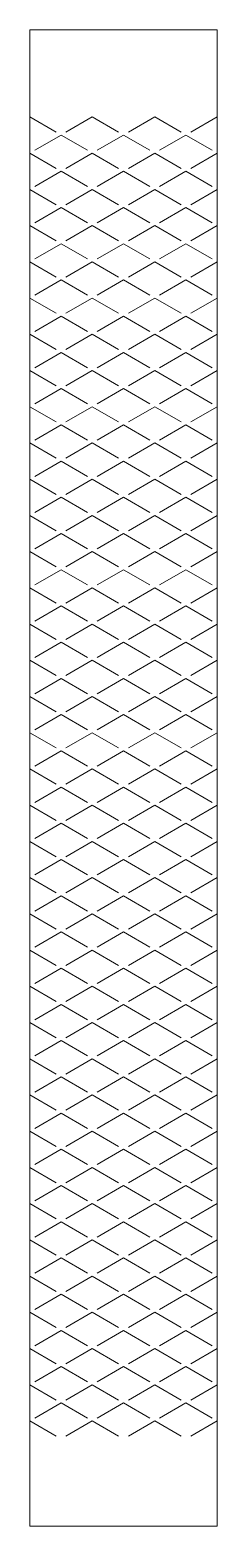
# Model space of a CAD drawing. Header units: metres. Extents: x 0 to 22, y 0 to 172.
import ezdxf

# ---------------------------------------------------------------- set-up
doc = ezdxf.new("R2010")
doc.units = ezdxf.units.M
doc.layers.add('TOP', color=1, linetype='Continuous', lineweight=0)

msp = doc.modelspace()

# ---------------------------------------------------------------- linework, layer by layer
at = {"layer": 'TOP'}
for p, q in [((0, 162), (3.03, 160.24)), ((4.15, 160.24), (7.18, 162)), ((7.18, 162), (10.21, 160.24)), ((11.33, 160.24), (14.36, 162)), ((14.36, 162), (17.39, 160.24)), ((18.51, 160.24), (21.54, 162)), ((0.56, 158.16), (3.59, 159.92)), ((3.59, 159.92), (6.62, 158.16)), ((7.74, 158.16), (10.77, 159.92)), ((10.77, 159.92), (13.8, 158.16)), ((14.92, 158.16), (17.95, 159.92)), ((17.95, 159.92), (20.98, 158.16)), ((0, 157.84), (3.03, 156.08)), ((4.15, 156.08), (7.18, 157.84)), ((7.18, 157.84), (10.21, 156.08)), ((11.33, 156.08), (14.36, 157.84)), ((14.36, 157.84), (17.39, 156.08)), ((18.51, 156.08), (21.54, 157.84)), ((0.56, 153.99), (3.59, 155.75)), ((3.59, 155.75), (6.62, 153.99)), ((7.74, 153.99), (10.77, 155.75)), ((10.77, 155.75), (13.8, 153.99)), ((14.92, 153.99), (17.95, 155.75)), ((17.95, 155.75), (20.98, 153.99)), ((0, 153.67), (3.03, 151.91)), ((4.15, 151.91), (7.18, 153.67)), ((7.18, 153.67), (10.21, 151.91)), ((11.33, 151.91), (14.36, 153.67)), ((14.36, 153.67), (17.39, 151.91)), ((18.51, 151.91), (21.54, 153.67)), ((0.56, 149.83), (3.59, 151.59)), ((3.59, 151.59), (6.62, 149.83)), ((7.74, 149.83), (10.77, 151.59)), ((10.77, 151.59), (13.8, 149.83)), ((14.92, 149.83), (17.95, 151.59)), ((17.95, 151.59), (20.98, 149.83)), ((0, 149.51), (3.03, 147.75)), ((4.15, 147.75), (7.18, 149.51)), ((7.18, 149.51), (10.21, 147.75)), ((11.33, 147.75), (14.36, 149.51)), ((14.36, 149.51), (17.39, 147.75)), ((18.51, 147.75), (21.54, 149.51)), ((0.56, 145.67), (3.59, 147.42)), ((3.59, 147.42), (6.62, 145.67)), ((7.74, 145.67), (10.77, 147.42)), ((10.77, 147.42), (13.8, 145.67)), ((14.92, 145.67), (17.95, 147.42)), ((17.95, 147.42), (20.98, 145.67)), ((0, 145.34), (3.03, 143.58)), ((4.15, 143.58), (7.18, 145.34)), ((7.18, 145.34), (10.21, 143.58)), ((11.33, 143.58), (14.36, 145.34)), ((14.36, 145.34), (17.39, 143.58)), ((18.51, 143.58), (21.54, 145.34)), ((0.56, 141.5), (3.59, 143.26)), ((3.59, 143.26), (6.62, 141.5)), ((7.74, 141.5), (10.77, 143.26)), ((10.77, 143.26), (13.8, 141.5)), ((14.92, 141.5), (17.95, 143.26)), ((17.95, 143.26), (20.98, 141.5)), ((0, 141.18), (3.03, 139.42)), ((4.15, 139.42), (7.18, 141.18)), ((7.18, 141.18), (10.21, 139.42)), ((11.33, 139.42), (14.36, 141.18)), ((14.36, 141.18), (17.39, 139.42)), ((18.51, 139.42), (21.54, 141.18)), ((0.56, 137.34), (3.59, 139.1)), ((3.59, 139.1), (6.62, 137.34)), ((7.74, 137.34), (10.77, 139.1)), ((10.77, 139.1), (13.8, 137.34)), ((14.92, 137.34), (17.95, 139.1)), ((17.95, 139.1), (20.98, 137.34)), ((0, 137.01), (3.03, 135.25)), ((4.15, 135.25), (7.18, 137.01)), ((7.18, 137.01), (10.21, 135.25)), ((11.33, 135.25), (14.36, 137.01)), ((14.36, 137.01), (17.39, 135.25)), ((18.51, 135.25), (21.54, 137.01)), ((0.56, 133.17), (3.59, 134.93)), ((3.59, 134.93), (6.62, 133.17)), ((7.74, 133.17), (10.77, 134.93)), ((10.77, 134.93), (13.8, 133.17)), ((14.92, 133.17), (17.95, 134.93)), ((17.95, 134.93), (20.98, 133.17)), ((0, 132.85), (3.03, 131.09)), ((4.15, 131.09), (7.18, 132.85)), ((7.18, 132.85), (10.21, 131.09)), ((11.33, 131.09), (14.36, 132.85)), ((14.36, 132.85), (17.39, 131.09)), ((18.51, 131.09), (21.54, 132.85)), ((0.56, 129.01), (3.59, 130.77)), ((3.59, 130.77), (6.62, 129.01)), ((7.74, 129.01), (10.77, 130.77)), ((10.77, 130.77), (13.8, 129.01)), ((14.92, 129.01), (17.95, 130.77)), ((17.95, 130.77), (20.98, 129.01)), ((0, 128.68), (3.03, 126.93)), ((4.15, 126.93), (7.18, 128.68)), ((7.18, 128.68), (10.21, 126.93)), ((11.33, 126.93), (14.36, 128.68)), ((14.36, 128.68), (17.39, 126.93)), ((18.51, 126.93), (21.54, 128.68)), ((0.56, 124.84), (3.59, 126.6)), ((3.59, 126.6), (6.62, 124.84)), ((7.74, 124.84), (10.77, 126.6)), ((10.77, 126.6), (13.8, 124.84)), ((14.92, 124.84), (17.95, 126.6)), ((17.95, 126.6), (20.98, 124.84)), ((0, 124.52), (3.03, 122.76)), ((4.15, 122.76), (7.18, 124.52)), ((7.18, 124.52), (10.21, 122.76)), ((11.33, 122.76), (14.36, 124.52)), ((14.36, 124.52), (17.39, 122.76)), ((18.51, 122.76), (21.54, 124.52)), ((0.56, 120.68), (3.59, 122.44)), ((3.59, 122.44), (6.62, 120.68)), ((7.74, 120.68), (10.77, 122.44)), ((10.77, 122.44), (13.8, 120.68)), ((14.92, 120.68), (17.95, 122.44)), ((17.95, 122.44), (20.98, 120.68)), ((0, 120.36), (3.03, 118.6)), ((4.15, 118.6), (7.18, 120.36)), ((7.18, 120.36), (10.21, 118.6)), ((11.33, 118.6), (14.36, 120.36)), ((14.36, 120.36), (17.39, 118.6)), ((18.51, 118.6), (21.54, 120.36)), ((0.56, 116.52), (3.59, 118.27)), ((3.59, 118.27), (6.62, 116.52)), ((7.74, 116.52), (10.77, 118.27)), ((10.77, 118.27), (13.8, 116.52)), ((14.92, 116.52), (17.95, 118.27)), ((17.95, 118.27), (20.98, 116.52)), ((0, 116.19), (3.03, 114.43)), ((4.15, 114.43), (7.18, 116.19)), ((7.18, 116.19), (10.21, 114.43)), ((11.33, 114.43), (14.36, 116.19)), ((14.36, 116.19), (17.39, 114.43)), ((18.51, 114.43), (21.54, 116.19)), ((0.56, 112.35), (3.59, 114.11)), ((3.59, 114.11), (6.62, 112.35)), ((7.74, 112.35), (10.77, 114.11)), ((10.77, 114.11), (13.8, 112.35)), ((14.92, 112.35), (17.95, 114.11)), ((17.95, 114.11), (20.98, 112.35)), ((0, 112.03), (3.03, 110.27)), ((4.15, 110.27), (7.18, 112.03)), ((7.18, 112.03), (10.21, 110.27)), ((11.33, 110.27), (14.36, 112.03)), ((14.36, 112.03), (17.39, 110.27)), ((18.51, 110.27), (21.54, 112.03)), ((0.56, 108.19), (3.59, 109.95)), ((3.59, 109.95), (6.62, 108.19)), ((7.74, 108.19), (10.77, 109.95)), ((10.77, 109.95), (13.8, 108.19)), ((14.92, 108.19), (17.95, 109.95)), ((17.95, 109.95), (20.98, 108.19)), ((0, 107.86), (3.03, 106.1)), ((4.15, 106.1), (7.18, 107.86)), ((7.18, 107.86), (10.21, 106.1)), ((11.33, 106.1), (14.36, 107.86)), ((14.36, 107.86), (17.39, 106.1)), ((18.51, 106.1), (21.54, 107.86)), ((0.56, 104.02), (3.59, 105.78)), ((3.59, 105.78), (6.62, 104.02)), ((7.74, 104.02), (10.77, 105.78)), ((10.77, 105.78), (13.8, 104.02)), ((14.92, 104.02), (17.95, 105.78)), ((17.95, 105.78), (20.98, 104.02)), ((0, 103.7), (3.03, 101.94)), ((4.15, 101.94), (7.18, 103.7)), ((7.18, 103.7), (10.21, 101.94)), ((11.33, 101.94), (14.36, 103.7)), ((14.36, 103.7), (17.39, 101.94)), ((18.51, 101.94), (21.54, 103.7)), ((0.56, 99.86), (3.59, 101.62)), ((3.59, 101.62), (6.62, 99.86)), ((7.74, 99.86), (10.77, 101.62)), ((10.77, 101.62), (13.8, 99.86)), ((14.92, 99.86), (17.95, 101.62)), ((17.95, 101.62), (20.98, 99.86)), ((0, 99.53), (3.03, 97.78)), ((4.15, 97.78), (7.18, 99.53)), ((7.18, 99.53), (10.21, 97.78)), ((11.33, 97.78), (14.36, 99.53)), ((14.36, 99.53), (17.39, 97.78)), ((18.51, 97.78), (21.54, 99.53)), ((0.56, 95.69), (3.59, 97.45)), ((3.59, 97.45), (6.62, 95.69)), ((7.74, 95.69), (10.77, 97.45)), ((10.77, 97.45), (13.8, 95.69)), ((14.92, 95.69), (17.95, 97.45)), ((17.95, 97.45), (20.98, 95.69)), ((0, 95.37), (3.03, 93.61)), ((4.15, 93.61), (7.18, 95.37)), ((7.18, 95.37), (10.21, 93.61)), ((11.33, 93.61), (14.36, 95.37)), ((14.36, 95.37), (17.39, 93.61)), ((18.51, 93.61), (21.54, 95.37)), ((0.56, 91.53), (3.59, 93.29)), ((3.59, 93.29), (6.62, 91.53)), ((7.74, 91.53), (10.77, 93.29)), ((10.77, 93.29), (13.8, 91.53)), ((14.92, 91.53), (17.95, 93.29)), ((17.95, 93.29), (20.98, 91.53)), ((0, 91.21), (3.03, 89.45)), ((4.15, 89.45), (7.18, 91.21)), ((7.18, 91.21), (10.21, 89.45)), ((11.33, 89.45), (14.36, 91.21)), ((14.36, 91.21), (17.39, 89.45)), ((18.51, 89.45), (21.54, 91.21)), ((0.56, 87.36), (3.59, 89.12)), ((3.59, 89.12), (6.62, 87.36)), ((7.74, 87.36), (10.77, 89.12)), ((10.77, 89.12), (13.8, 87.36)), ((14.92, 87.36), (17.95, 89.12)), ((17.95, 89.12), (20.98, 87.36)), ((0, 87.04), (3.03, 85.28)), ((4.15, 85.28), (7.18, 87.04)), ((7.18, 87.04), (10.21, 85.28)), ((11.33, 85.28), (14.36, 87.04)), ((14.36, 87.04), (17.39, 85.28)), ((18.51, 85.28), (21.54, 87.04)), ((0.56, 83.2), (3.59, 84.96)), ((3.59, 84.96), (6.62, 83.2)), ((7.74, 83.2), (10.77, 84.96)), ((10.77, 84.96), (13.8, 83.2)), ((14.92, 83.2), (17.95, 84.96)), ((17.95, 84.96), (20.98, 83.2)), ((0, 82.88), (3.03, 81.12)), ((4.15, 81.12), (7.18, 82.88)), ((7.18, 82.88), (10.21, 81.12)), ((11.33, 81.12), (14.36, 82.88)), ((14.36, 82.88), (17.39, 81.12)), ((18.51, 81.12), (21.54, 82.88)), ((0.56, 79.04), (3.59, 80.79)), ((3.59, 80.79), (6.62, 79.04)), ((7.74, 79.04), (10.77, 80.79)), ((10.77, 80.79), (13.8, 79.04)), ((14.92, 79.04), (17.95, 80.79)), ((17.95, 80.79), (20.98, 79.04)), ((0, 78.71), (3.03, 76.95)), ((4.15, 76.95), (7.18, 78.71)), ((7.18, 78.71), (10.21, 76.95)), ((11.33, 76.95), (14.36, 78.71)), ((14.36, 78.71), (17.39, 76.95)), ((18.51, 76.95), (21.54, 78.71)), ((0.56, 74.87), (3.59, 76.63)), ((3.59, 76.63), (6.62, 74.87)), ((7.74, 74.87), (10.77, 76.63)), ((10.77, 76.63), (13.8, 74.87)), ((14.92, 74.87), (17.95, 76.63)), ((17.95, 76.63), (20.98, 74.87)), ((0, 74.55), (3.03, 72.79)), ((4.15, 72.79), (7.18, 74.55)), ((7.18, 74.55), (10.21, 72.79)), ((11.33, 72.79), (14.36, 74.55)), ((14.36, 74.55), (17.39, 72.79)), ((18.51, 72.79), (21.54, 74.55)), ((0.56, 70.71), (3.59, 72.47)), ((3.59, 72.47), (6.62, 70.71)), ((7.74, 70.71), (10.77, 72.47)), ((10.77, 72.47), (13.8, 70.71)), ((14.92, 70.71), (17.95, 72.47)), ((17.95, 72.47), (20.98, 70.71)), ((0, 70.38), (3.03, 68.62)), ((4.15, 68.62), (7.18, 70.38)), ((7.18, 70.38), (10.21, 68.62)), ((11.33, 68.62), (14.36, 70.38)), ((14.36, 70.38), (17.39, 68.62)), ((18.51, 68.62), (21.54, 70.38)), ((0.56, 66.54), (3.59, 68.3)), ((3.59, 68.3), (6.62, 66.54)), ((7.74, 66.54), (10.77, 68.3)), ((10.77, 68.3), (13.8, 66.54)), ((14.92, 66.54), (17.95, 68.3)), ((17.95, 68.3), (20.98, 66.54)), ((0, 66.22), (3.03, 64.46)), ((4.15, 64.46), (7.18, 66.22)), ((7.18, 66.22), (10.21, 64.46)), ((11.33, 64.46), (14.36, 66.22)), ((14.36, 66.22), (17.39, 64.46)), ((18.51, 64.46), (21.54, 66.22)), ((0.56, 62.38), (3.59, 64.14)), ((3.59, 64.14), (6.62, 62.38)), ((7.74, 62.38), (10.77, 64.14)), ((10.77, 64.14), (13.8, 62.38)), ((14.92, 62.38), (17.95, 64.14)), ((17.95, 64.14), (20.98, 62.38)), ((0, 62.05), (3.03, 60.3)), ((4.15, 60.3), (7.18, 62.05)), ((7.18, 62.05), (10.21, 60.3)), ((11.33, 60.3), (14.36, 62.05)), ((14.36, 62.05), (17.39, 60.3)), ((18.51, 60.3), (21.54, 62.05)), ((0.56, 58.21), (3.59, 59.97)), ((3.59, 59.97), (6.62, 58.21)), ((7.74, 58.21), (10.77, 59.97)), ((10.77, 59.97), (13.8, 58.21)), ((14.92, 58.21), (17.95, 59.97)), ((17.95, 59.97), (20.98, 58.21)), ((0, 57.89), (3.03, 56.13)), ((4.15, 56.13), (7.18, 57.89)), ((7.18, 57.89), (10.21, 56.13)), ((11.33, 56.13), (14.36, 57.89)), ((14.36, 57.89), (17.39, 56.13)), ((18.51, 56.13), (21.54, 57.89)), ((0.56, 54.05), (3.59, 55.81)), ((3.59, 55.81), (6.62, 54.05)), ((7.74, 54.05), (10.77, 55.81)), ((10.77, 55.81), (13.8, 54.05)), ((14.92, 54.05), (17.95, 55.81)), ((17.95, 55.81), (20.98, 54.05)), ((0, 53.73), (3.03, 51.97)), ((4.15, 51.97), (7.18, 53.73)), ((7.18, 53.73), (10.21, 51.97)), ((11.33, 51.97), (14.36, 53.73)), ((14.36, 53.73), (17.39, 51.97)), ((18.51, 51.97), (21.54, 53.73)), ((0.56, 49.88), (3.59, 51.64)), ((3.59, 51.64), (6.62, 49.88)), ((7.74, 49.88), (10.77, 51.64)), ((10.77, 51.64), (13.8, 49.88)), ((14.92, 49.88), (17.95, 51.64)), ((17.95, 51.64), (20.98, 49.88)), ((0, 49.56), (3.03, 47.8)), ((4.15, 47.8), (7.18, 49.56)), ((7.18, 49.56), (10.21, 47.8)), ((11.33, 47.8), (14.36, 49.56)), ((14.36, 49.56), (17.39, 47.8)), ((18.51, 47.8), (21.54, 49.56)), ((0.56, 45.72), (3.59, 47.48)), ((3.59, 47.48), (6.62, 45.72)), ((7.74, 45.72), (10.77, 47.48)), ((10.77, 47.48), (13.8, 45.72)), ((14.92, 45.72), (17.95, 47.48)), ((17.95, 47.48), (20.98, 45.72)), ((0, 45.4), (3.03, 43.64)), ((4.15, 43.64), (7.18, 45.4)), ((7.18, 45.4), (10.21, 43.64)), ((11.33, 43.64), (14.36, 45.4)), ((14.36, 45.4), (17.39, 43.64)), ((18.51, 43.64), (21.54, 45.4)), ((0.56, 41.56), (3.59, 43.32)), ((3.59, 43.32), (6.62, 41.56)), ((7.74, 41.56), (10.77, 43.32)), ((10.77, 43.32), (13.8, 41.56)), ((14.92, 41.56), (17.95, 43.32)), ((17.95, 43.32), (20.98, 41.56)), ((0, 41.23), (3.03, 39.47)), ((4.15, 39.47), (7.18, 41.23)), ((7.18, 41.23), (10.21, 39.47)), ((11.33, 39.47), (14.36, 41.23)), ((14.36, 41.23), (17.39, 39.47)), ((18.51, 39.47), (21.54, 41.23)), ((0.56, 37.39), (3.59, 39.15)), ((3.59, 39.15), (6.62, 37.39)), ((7.74, 37.39), (10.77, 39.15)), ((10.77, 39.15), (13.8, 37.39)), ((14.92, 37.39), (17.95, 39.15)), ((17.95, 39.15), (20.98, 37.39)), ((0, 37.07), (3.03, 35.31)), ((4.15, 35.31), (7.18, 37.07)), ((7.18, 37.07), (10.21, 35.31)), ((11.33, 35.31), (14.36, 37.07)), ((14.36, 37.07), (17.39, 35.31)), ((18.51, 35.31), (21.54, 37.07)), ((0.56, 33.23), (3.59, 34.99)), ((3.59, 34.99), (6.62, 33.23)), ((7.74, 33.23), (10.77, 34.99)), ((10.77, 34.99), (13.8, 33.23)), ((14.92, 33.23), (17.95, 34.99)), ((17.95, 34.99), (20.98, 33.23)), ((0, 32.9), (3.03, 31.15)), ((4.15, 31.15), (7.18, 32.9)), ((7.18, 32.9), (10.21, 31.15)), ((11.33, 31.15), (14.36, 32.9)), ((14.36, 32.9), (17.39, 31.15)), ((18.51, 31.15), (21.54, 32.9)), ((0.56, 29.06), (3.59, 30.82)), ((3.59, 30.82), (6.62, 29.06)), ((7.74, 29.06), (10.77, 30.82)), ((10.77, 30.82), (13.8, 29.06)), ((14.92, 29.06), (17.95, 30.82)), ((17.95, 30.82), (20.98, 29.06)), ((0, 28.74), (3.03, 26.98)), ((4.15, 26.98), (7.18, 28.74)), ((7.18, 28.74), (10.21, 26.98)), ((11.33, 26.98), (14.36, 28.74)), ((14.36, 28.74), (17.39, 26.98)), ((18.51, 26.98), (21.54, 28.74)), ((0.56, 24.9), (3.59, 26.66)), ((3.59, 26.66), (6.62, 24.9)), ((7.74, 24.9), (10.77, 26.66)), ((10.77, 26.66), (13.8, 24.9)), ((14.92, 24.9), (17.95, 26.66)), ((17.95, 26.66), (20.98, 24.9)), ((0, 24.58), (3.03, 22.82)), ((4.15, 22.82), (7.18, 24.58)), ((7.18, 24.58), (10.21, 22.82)), ((11.33, 22.82), (14.36, 24.58)), ((14.36, 24.58), (17.39, 22.82)), ((18.51, 22.82), (21.54, 24.58)), ((0.56, 20.73), (3.59, 22.49)), ((3.59, 22.49), (6.62, 20.73)), ((7.74, 20.73), (10.77, 22.49)), ((10.77, 22.49), (13.8, 20.73)), ((14.92, 20.73), (17.95, 22.49)), ((17.95, 22.49), (20.98, 20.73)), ((0, 20.41), (3.03, 18.65)), ((4.15, 18.65), (7.18, 20.41)), ((7.18, 20.41), (10.21, 18.65)), ((11.33, 18.65), (14.36, 20.41)), ((14.36, 20.41), (17.39, 18.65)), ((18.51, 18.65), (21.54, 20.41)), ((0.56, 16.57), (3.59, 18.33)), ((3.59, 18.33), (6.62, 16.57)), ((7.74, 16.57), (10.77, 18.33)), ((10.77, 18.33), (13.8, 16.57)), ((14.92, 16.57), (17.95, 18.33)), ((17.95, 18.33), (20.98, 16.57)), ((0, 16.25), (3.03, 14.49)), ((4.15, 14.49), (7.18, 16.25)), ((7.18, 16.25), (10.21, 14.49)), ((11.33, 14.49), (14.36, 16.25)), ((14.36, 16.25), (17.39, 14.49)), ((18.51, 14.49), (21.54, 16.25)), ((0.56, 12.41), (3.59, 14.16)), ((3.59, 14.16), (6.62, 12.41)), ((7.74, 12.41), (10.77, 14.16)), ((10.77, 14.16), (13.8, 12.41)), ((14.92, 12.41), (17.95, 14.16)), ((17.95, 14.16), (20.98, 12.41)), ((0, 12.08), (3.03, 10.32)), ((4.15, 10.32), (7.18, 12.08)), ((7.18, 12.08), (10.21, 10.32)), ((11.33, 10.32), (14.36, 12.08)), ((14.36, 12.08), (17.39, 10.32)), ((18.51, 10.32), (21.54, 12.08))]:
    msp.add_line(p, q, dxfattribs=at)
msp.add_lwpolyline([(0, 0), (0, 172), (21.54, 172), (21.54, 0)], close=True, dxfattribs=at)

doc.saveas('drawing.dxf')
